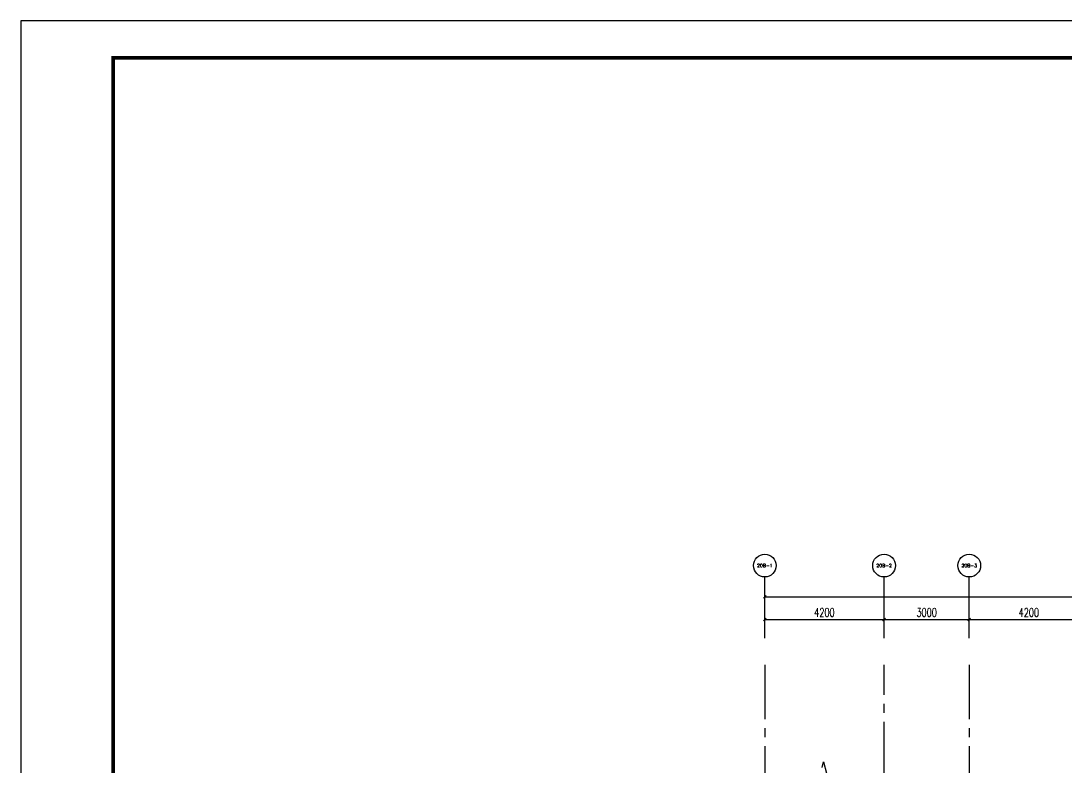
# Model space of a CAD drawing. Extents: x 296441 to 853063, y 459050 to 1117990.
# Drawn here: x 582499 to 619309, y 587216 to 613490 of the extents above; entities that cross this region are included whole.
import ezdxf
from ezdxf.enums import TextEntityAlignment as Align

# ---------------------------------------------------------------- set-up
doc = ezdxf.new("R2010")
doc.units = 0
doc.header["$LTSCALE"] = 1000
doc.linetypes.add('14-GRID$0$CENTER2', pattern=[28.575, 19.05, -3.175, 3.175, -3.175])
for name, color, linetype in [('14-GRID$0$G-GRID', 9, '14-GRID$0$CENTER2'), ('20-PLAN-RF-P$0$A-ANNO-SYMB-BUBL', 74, 'Continuous'), ('AXIS', 3, 'Continuous'), ('AXIS_TEXT', 7, 'Continuous'), ('G-GRID-IDEN', 4, 'Continuous'), ('G-GRID-TEXT', 33, 'Continuous'), ('PUB_DIM', 3, 'Continuous'), ('ZT1_通用--图框---PM、LM、DY、JD', 150, 'Continuous')]:
    doc.layers.add(name, color=color, linetype=linetype)
doc.styles.add('_TCH_AXIS', font='COMPLEX', dxfattribs={"bigfont": 'GBCBIG'})
doc.styles.add('_TCH_DIM_T3', font='SIMPLEX', dxfattribs={"width": 0.705882, "bigfont": 'GBCBIG'})
doc.styles.add('GOA_04_COMPLEX_1.00', font='complex.shx')
doc.styles.add('ZT_图框1', font='ROMANS', dxfattribs={"width": 0.8, "bigfont": 'CHINESE'})
doc.dimstyles.new('_TCH_ARCH&&100', dxfattribs={"dimtxt": 297.5, "dimasz": 100, "dimexe": 250, "dimexo": 300, "dimgap": 100, "dimtad": 1, "dimdec": 0, "dimzin": 0, "dimdsep": 46, "dimtxsty": '_TCH_DIM_T3', "dimblk": 'ARCHTICK', "dimcen": 0.09, "dimclrt": 7, "dimazin": 2, "dimtfac": 1, "dimtdec": 0, "dimtix": 1, "dimtmove": 2, "dimatfit": 3, "dimfxl": 0, "dimtolj": 1, "dimtzin": 0, "dimarcsym": 0})

# ---------------------------------------------------------------- blocks, each defined once
blk = doc.blocks.new('_AXISO')
at = {"layer": 'G-GRID-IDEN'}
blk.add_circle((0, 0), 0.5, dxfattribs=at)
at = {"layer": 'G-GRID-TEXT', "style": 'GOA_04_COMPLEX_1.00', "width": 1.041667}
blk.add_attdef('A', text='', height=0.56, dxfattribs=at).set_placement((-0.25, -0.28), (0.25, -0.28), align=Align.FIT)
blk = doc.blocks.new('_ArchTick')
at = {"color": 0, "linetype": 'ByBlock', "const_width": 0.4}
blk.add_lwpolyline([(-0.5, -0.5), (0.5, 0.5)], dxfattribs=at)
blk = doc.blocks.new('*D231')
at = {"layer": 'Defpoints', "color": 0, "transparency": 16777216}
for p in [(668098, 593211), (608698, 591611), (668098, 591611)]:
    blk.add_point(p, dxfattribs=at)
at = {"layer": 'PUB_DIM', "color": 0, "lineweight": -2, "transparency": 16777216}
for p, q in [((608698, 591911), (608698, 593461)), ((668098, 591911), (668098, 593461)), ((608698, 593211), (668098, 593211))]:
    blk.add_line(p, q, dxfattribs=at)
at = {"layer": 'PUB_DIM', "color": 0, "lineweight": -2, "transparency": 16777216, "xscale": 100, "yscale": 100, "zscale": 100, "rotation": 180}
blk.add_blockref('_ArchTick', (608698, 593211), dxfattribs=at)
at = {"layer": 'PUB_DIM', "color": 0, "lineweight": -2, "transparency": 16777216, "xscale": 100, "yscale": 100, "zscale": 100}
blk.add_blockref('_ArchTick', (668098, 593211), dxfattribs=at)
at = {"layer": 'PUB_DIM', "color": 7, "transparency": 16777216, "insert": (638398, 593460), "char_height": 297.5, "attachment_point": 5, "style": '_TCH_DIM_T3'}
blk.add_mtext('\\A1;59400', dxfattribs=at)
blk = doc.blocks.new('*D232')
at = {"layer": 'Defpoints', "color": 0, "transparency": 16777216}
for p in [(612898, 592411), (608698, 591611), (612898, 591611)]:
    blk.add_point(p, dxfattribs=at)
at = {"layer": 'PUB_DIM', "color": 0, "lineweight": -2, "transparency": 16777216}
for p, q in [((608698, 591911), (608698, 592661)), ((612898, 591911), (612898, 592661)), ((608698, 592411), (612898, 592411))]:
    blk.add_line(p, q, dxfattribs=at)
at = {"layer": 'PUB_DIM', "color": 0, "lineweight": -2, "transparency": 16777216, "xscale": 100, "yscale": 100, "zscale": 100, "rotation": 180}
blk.add_blockref('_ArchTick', (608698, 592411), dxfattribs=at)
at = {"layer": 'PUB_DIM', "color": 0, "lineweight": -2, "transparency": 16777216, "xscale": 100, "yscale": 100, "zscale": 100}
blk.add_blockref('_ArchTick', (612898, 592411), dxfattribs=at)
at = {"layer": 'PUB_DIM', "color": 7, "transparency": 16777216, "insert": (610798, 592660), "char_height": 297.5, "attachment_point": 5, "style": '_TCH_DIM_T3'}
blk.add_mtext('\\A1;4200', dxfattribs=at)
blk = doc.blocks.new('*D233')
at = {"layer": 'Defpoints', "color": 0, "transparency": 16777216}
for p in [(615898, 592411), (612898, 591611), (615898, 591611)]:
    blk.add_point(p, dxfattribs=at)
at = {"layer": 'PUB_DIM', "color": 0, "lineweight": -2, "transparency": 16777216}
for p, q in [((612898, 591911), (612898, 592661)), ((615898, 591911), (615898, 592661)), ((612898, 592411), (615898, 592411))]:
    blk.add_line(p, q, dxfattribs=at)
at = {"layer": 'PUB_DIM', "color": 0, "lineweight": -2, "transparency": 16777216, "xscale": 100, "yscale": 100, "zscale": 100, "rotation": 180}
blk.add_blockref('_ArchTick', (612898, 592411), dxfattribs=at)
at = {"layer": 'PUB_DIM', "color": 0, "lineweight": -2, "transparency": 16777216, "xscale": 100, "yscale": 100, "zscale": 100}
blk.add_blockref('_ArchTick', (615898, 592411), dxfattribs=at)
at = {"layer": 'PUB_DIM', "color": 7, "transparency": 16777216, "insert": (614398, 592660), "char_height": 297.5, "attachment_point": 5, "style": '_TCH_DIM_T3'}
blk.add_mtext('\\A1;3000', dxfattribs=at)
blk = doc.blocks.new('*D234')
at = {"layer": 'Defpoints', "color": 0, "transparency": 16777216}
for p in [(620098, 592411), (615898, 591611), (620098, 591611)]:
    blk.add_point(p, dxfattribs=at)
at = {"layer": 'PUB_DIM', "color": 0, "lineweight": -2, "transparency": 16777216}
for p, q in [((615898, 591911), (615898, 592661)), ((620098, 591911), (620098, 592661)), ((615898, 592411), (620098, 592411))]:
    blk.add_line(p, q, dxfattribs=at)
at = {"layer": 'PUB_DIM', "color": 0, "lineweight": -2, "transparency": 16777216, "xscale": 100, "yscale": 100, "zscale": 100, "rotation": 180}
blk.add_blockref('_ArchTick', (615898, 592411), dxfattribs=at)
at = {"layer": 'PUB_DIM', "color": 0, "lineweight": -2, "transparency": 16777216, "xscale": 100, "yscale": 100, "zscale": 100}
blk.add_blockref('_ArchTick', (620098, 592411), dxfattribs=at)
at = {"layer": 'PUB_DIM', "color": 7, "transparency": 16777216, "insert": (617998, 592660), "char_height": 297.5, "attachment_point": 5, "style": '_TCH_DIM_T3'}
blk.add_mtext('\\A1;4200', dxfattribs=at)
blk = doc.blocks.new('ZT_A1标准图框')
blk.add_lwpolyline([(0, -594), (841, -594), (841, 0), (0, 0)], close=True)
at = {"const_width": 1}
blk.add_lwpolyline([(25, -584), (831, -584), (831, -10), (25, -10)], close=True, dxfattribs=at)
at = {"color": 70, "ltscale": 0.3, "style": 'ZT_图框1', "flags": 8}
for tag, width, p in [('子项名称', 0.65, (803.53, -431.64)), ('图名', 0.8, (803.53, -450.79))]:
    blk.add_attdef(tag, text='', height=3.5, dxfattribs=dict(at, width=width)).set_placement(p, align=Align.MIDDLE)
at = {"color": 70, "style": 'ZT_图框1', "width": 0.7, "flags": 8}
for tag, p in [('比例', (823.26, -510.32)), ('版本', (823.22, -517.8)), ('图号', (809.52, -525.31))]:
    blk.add_attdef(tag, text='', height=2.8, dxfattribs=at).set_placement(p, align=Align.MIDDLE)

msp = doc.modelspace()

# ---------------------------------------------------------------- linework, layer by layer
at = {"layer": '14-GRID$0$G-GRID', "color": 8, "ltscale": 0.1}
for p, q in [((608698.5, 590811), (608698.5, 558052.5)), ((612898.5, 578327.2), (612898.5, 590811)), ((615898.5, 590811), (615898.5, 558052.5))]:
    msp.add_line(p, q, dxfattribs=at)
at = {"layer": '20-PLAN-RF-P$0$A-ANNO-SYMB-BUBL'}
for p, q in [((610718.9, 587197), (610768.9, 587397)), ((610768.9, 587397), (610868.9, 586997))]:
    msp.add_line(p, q, dxfattribs=at)
at = {"layer": 'AXIS'}
for p, q in [((608698.5, 591750), (608698.5, 593911)), ((612898.5, 591750), (612898.5, 593911)), ((615898.5, 591750), (615898.5, 593911))]:
    msp.add_line(p, q, dxfattribs=at)

# ---------------------------------------------------------------- block references
ref = msp.add_blockref('_AXISO', (608698.5, 594311), dxfattribs=dict(at, xscale=800, yscale=800, zscale=800))
ref.add_attrib('A', '20B-1', dxfattribs={"layer": 'AXIS_TEXT', "height": 118.49, "style": '_TCH_AXIS'}).set_placement((608424.8, 594251.7), (608972.1, 594251.7), align=Align.FIT)
ref = msp.add_blockref('_AXISO', (612898.5, 594311), dxfattribs=dict(at, xscale=800, yscale=800, zscale=800))
ref.add_attrib('A', '20B-2', dxfattribs={"layer": 'AXIS_TEXT', "height": 112.93, "style": '_TCH_AXIS'}).set_placement((612624.2, 594254.5), (613172.7, 594254.5), align=Align.FIT)
ref = msp.add_blockref('_AXISO', (615898.5, 594311), dxfattribs=dict(at, xscale=800, yscale=800, zscale=800))
ref.add_attrib('A', '20B-3', dxfattribs={"layer": 'AXIS_TEXT', "height": 112.93, "style": '_TCH_AXIS'}).set_placement((615624.2, 594254.5), (616172.7, 594254.5), align=Align.FIT)
at = {"layer": 'ZT1_通用--图框---PM、LM、DY、JD', "ltscale": 10, "xscale": 130, "yscale": 130, "zscale": 130}
msp.add_blockref('ZT_A1标准图框', (582499.1, 613490), dxfattribs=at)

# ---------------------------------------------------------------- dimensions: what is measured, and where the dimension line sits
at = {"layer": 'PUB_DIM'}
for p1, p2, distance, picture, middle in [((608698.5, 591611), (668098.5, 591611), 1600, '*D231', (638398.5, 593459.7)), ((608698.5, 591611), (612898.5, 591611), 800, '*D232', (610798.5, 592659.7)), ((612898.5, 591611), (615898.5, 591611), 800, '*D233', (614398.5, 592659.7)), ((615898.5, 591611), (620098.5, 591611), 800, '*D234', (617998.5, 592659.7))]:
    dim = msp.add_aligned_dim(p1=p1, p2=p2, distance=distance, dimstyle='_TCH_ARCH&&100', dxfattribs=at)
    dim.commit()
    dim.dimension.update_dxf_attribs({"geometry": picture, "text_midpoint": middle})

doc.saveas('drawing.dxf')
